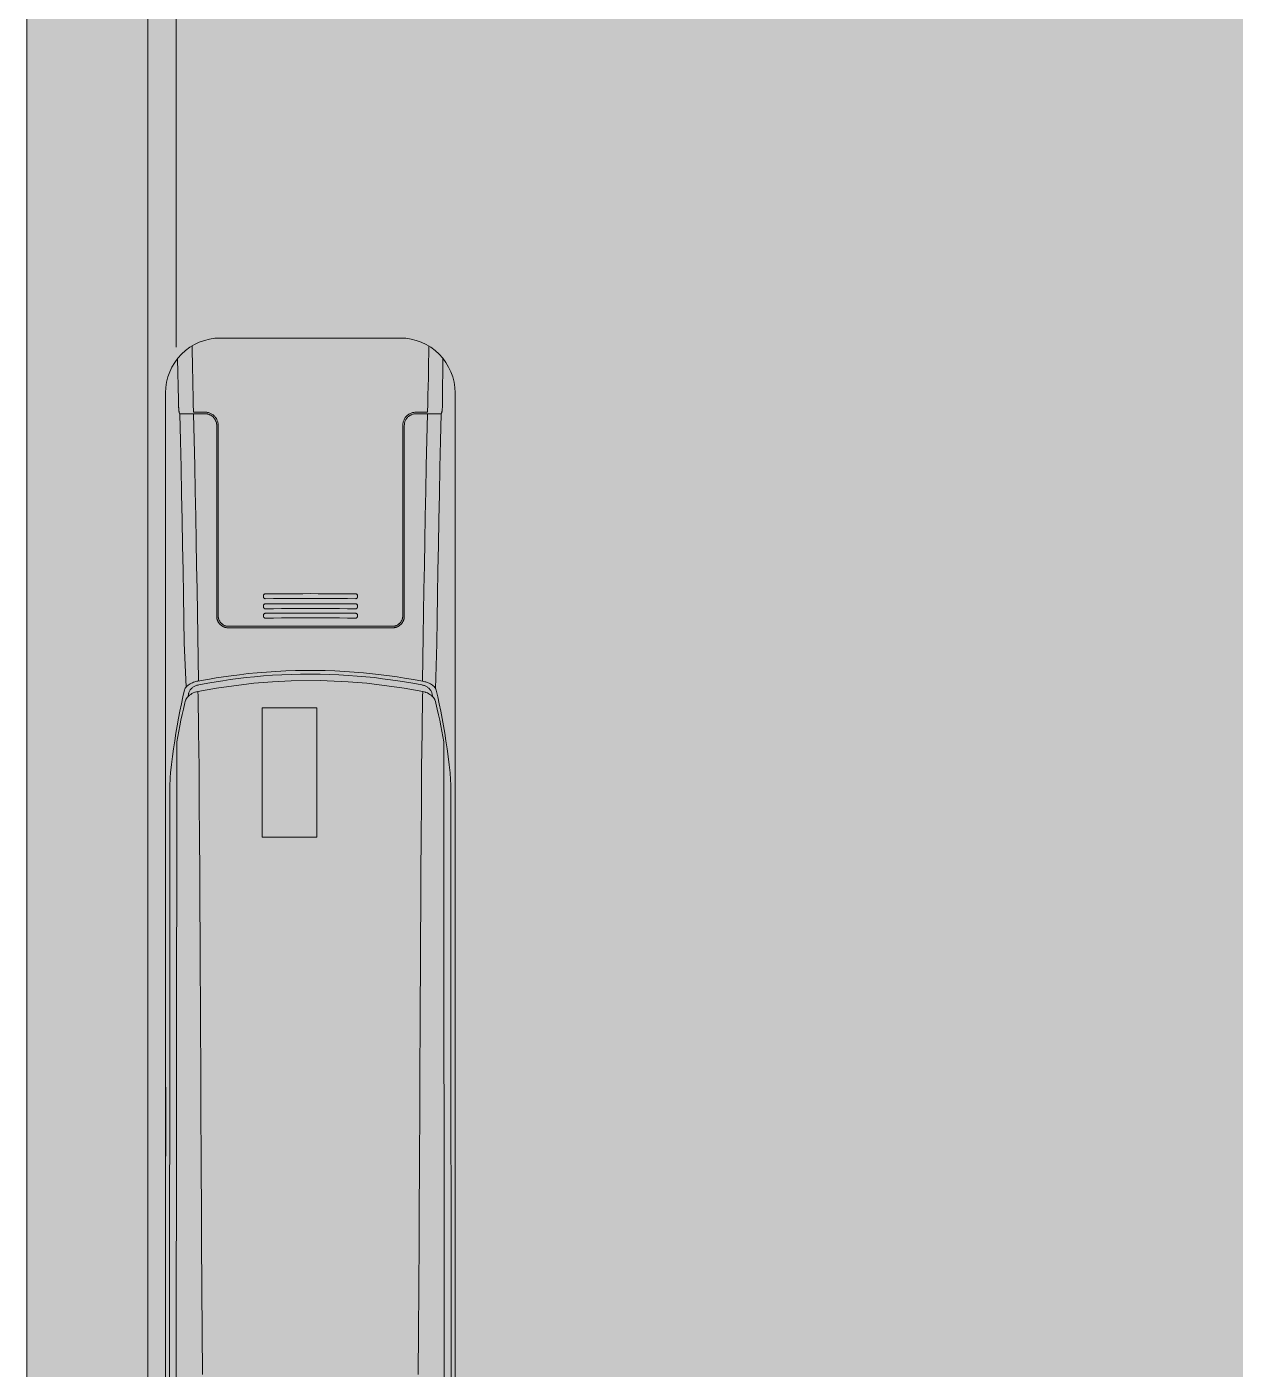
# Model space of a CAD drawing. Header units: millimetres. Extents: x 6914 to 9858, y -2771 to -210.
# Drawn here: x 8621.2 to 8775.8, y -1351.7 to -1180.1 of the extents above; entities that cross this region are included whole.
import ezdxf

# ---------------------------------------------------------------- set-up
doc = ezdxf.new("R2010")
doc.units = ezdxf.units.MM
doc.layers.get('0').update_dxf_attribs({"lineweight": 9})
doc.layers.add('THICK', color=7, linetype='Continuous', lineweight=13)
doc.layers.add('Штриховка шкафов', color=7, linetype='Continuous', lineweight=9)

# ---------------------------------------------------------------- blocks, each defined once
blk = doc.blocks.new('Из_буфера32398')
at = {"ltscale": 100}
h = blk.add_hatch(color=251, dxfattribs=at)
edge = h.paths.add_edge_path()
edge.add_arc((-11.52, -268.51), 7, 180, 270, ccw=False)
edge.add_line((-18.52, -268.51), (-18.52, -7))
edge.add_arc((-11.52, -7), 7, 90, 180, ccw=False)
edge.add_line((-11.52, 0), (11.52, 0))
edge.add_arc((11.52, -7), 7, 0, 90, ccw=False)
edge.add_line((18.52, -7), (18.52, -268.51))
edge.add_arc((11.52, -268.51), 7, 270, 360, ccw=False)
edge.add_line((11.52, -275.51), (-11.52, -275.51))
for p, q in [((-6.17, -47.28), (0.82, -47.28)), ((-6.17, -47.28), (-6.17, -63.83)), ((-17.07, -55.2), (-17.19, -186.87)), ((17.07, -55.21), (17.19, -186.88)), ((-6.17, -63.83), (0.82, -63.82))]:
    blk.add_line(p, q, dxfattribs=at)
blk.add_lwpolyline([(-11.52, -275.51, -0.414214), (-18.52, -268.51), (-18.52, -7, -0.414214), (-11.52, 0), (11.52, 0, -0.414214), (18.52, -7), (18.52, -268.51, -0.414214), (11.52, -275.51)], format="xyb", close=True, dxfattribs=at)
at = {"layer": 'THICK'}
for p, q in [((-15.11, -0.99), (-15.08, -4)), ((15.15, -1.02), (15.13, -4)), ((-16.88, -7.93), (-17.01, -2.66)), ((16.95, -2.58), (16.92, -7.93)), ((-15.08, -4), (-15.05, -5.11)), ((-15.05, -5.11), (-15.03, -6.2)), ((15.1, -5.1), (15.07, -6.2)), ((15.13, -4), (15.1, -5.1)), ((-15.03, -6.2), (-15, -7.3)), ((15.07, -6.2), (15.05, -7.3)), ((-16.85, -8.81), (-16.88, -7.93)), ((-15, -7.3), (-14.97, -8.39)), ((-14.97, -8.39), (-14.95, -9.48)), ((15.02, -8.39), (15, -9.48)), ((15.05, -7.3), (15.02, -8.39)), ((16.92, -7.93), (16.89, -8.81)), ((-16.85, -8.87), (-16.85, -8.81)), ((-16.84, -8.94), (-16.85, -8.87)), ((-16.84, -9.01), (-16.84, -8.94)), ((-16.83, -9.07), (-16.84, -9.01)), ((-16.83, -9.13), (-16.83, -9.07)), ((-16.82, -9.19), (-16.83, -9.13)), ((-16.82, -9.25), (-16.82, -9.19)), ((-16.81, -9.3), (-16.82, -9.25)), ((-16.8, -9.35), (-16.81, -9.3)), ((-16.79, -9.4), (-16.8, -9.35)), ((-16.79, -9.44), (-16.79, -9.4)), ((-16.78, -9.48), (-16.79, -9.44)), ((-16.77, -9.52), (-16.78, -9.48)), ((-16.76, -9.55), (-16.77, -9.52)), ((-16.75, -9.58), (-16.76, -9.55)), ((-16.74, -9.61), (-16.75, -9.58)), ((-16.73, -9.63), (-16.74, -9.61)), ((-16.71, -9.65), (-16.73, -9.63)), ((-16.7, -9.66), (-16.71, -9.65)), ((-16.69, -9.68), (-16.7, -9.68)), ((-16.7, -9.68), (-16.7, -9.68)), ((-16.7, -9.68), (-16.7, -9.68)), ((-16.7, -9.68), (-16.7, -9.68)), ((-16.69, -9.68), (-16.69, -9.68)), ((-16.69, -9.68), (-16.69, -9.68)), ((-14.94, -9.68), (-16.69, -9.68)), ((-16.69, -9.68), (-16.61, -13.15)), ((-14.94, -9.68), (-14.87, -13.03)), ((-13.48, -9.48), (-13.4, -9.48)), ((-13.4, -9.68), (-13.48, -9.68)), ((-13.4, -9.48), (-13.33, -9.48)), ((-13.32, -9.68), (-13.4, -9.68)), ((-13.33, -9.48), (-13.25, -9.49)), ((-13.25, -9.69), (-13.32, -9.68)), ((-13.25, -9.49), (-13.17, -9.5)), ((-13.17, -9.71), (-13.25, -9.69)), ((-13.17, -9.5), (-13.09, -9.52)), ((-13.1, -9.72), (-13.17, -9.71)), ((-13.02, -9.75), (-13.1, -9.72)), ((-13.09, -9.52), (-13.01, -9.54)), ((-12.95, -9.77), (-13.02, -9.75)), ((-13.01, -9.54), (-12.92, -9.57)), ((-12.88, -9.8), (-12.95, -9.77)), ((-12.92, -9.57), (-12.84, -9.6)), ((-12.81, -9.83), (-12.88, -9.8)), ((-12.84, -9.6), (-12.75, -9.64)), ((-12.74, -9.87), (-12.81, -9.83)), ((-12.75, -9.64), (-12.67, -9.68)), ((-12.68, -9.91), (-12.74, -9.87)), ((-12.61, -9.95), (-12.68, -9.91)), ((-12.67, -9.68), (-12.59, -9.72)), ((-12.55, -9.99), (-12.61, -9.95)), ((-12.59, -9.72), (-12.52, -9.77)), ((-12.49, -10.04), (-12.55, -9.99)), ((-12.52, -9.77), (-12.44, -9.82)), ((-12.44, -10.09), (-12.49, -10.04)), ((-12.44, -9.82), (-12.37, -9.88)), ((-12.39, -10.15), (-12.44, -10.09)), ((-12.33, -10.2), (-12.39, -10.15)), ((-12.37, -9.88), (-12.31, -9.94)), ((-12.29, -10.26), (-12.33, -10.2)), ((-12.31, -9.94), (-12.24, -10.01)), ((-12.24, -10.32), (-12.29, -10.26)), ((-12.24, -10.01), (-12.18, -10.07)), ((-12.18, -10.07), (-12.13, -10.14)), ((-12.13, -10.14), (-12.07, -10.22)), ((-12.07, -10.22), (-12.02, -10.29)), ((-12.02, -10.29), (-11.98, -10.37)), ((12.04, -10.34), (12.09, -10.26)), ((12.09, -10.26), (12.15, -10.17)), ((12.15, -10.17), (12.22, -10.09)), ((12.22, -10.09), (12.28, -10.01)), ((12.32, -10.28), (12.27, -10.35)), ((12.28, -10.01), (12.36, -9.94)), ((12.37, -10.22), (12.32, -10.28)), ((12.36, -9.94), (12.44, -9.87)), ((12.43, -10.15), (12.37, -10.22)), ((12.49, -10.09), (12.43, -10.15)), ((12.44, -9.87), (12.52, -9.8)), ((12.55, -10.03), (12.49, -10.09)), ((12.52, -9.8), (12.6, -9.75)), ((12.62, -9.98), (12.55, -10.03)), ((12.6, -9.75), (12.69, -9.69)), ((12.69, -9.93), (12.62, -9.98)), ((12.69, -9.69), (12.78, -9.64)), ((12.77, -9.88), (12.69, -9.93)), ((12.84, -9.84), (12.77, -9.88)), ((12.78, -9.64), (12.88, -9.6)), ((12.92, -9.8), (12.84, -9.84)), ((12.88, -9.6), (12.98, -9.57)), ((13, -9.77), (12.92, -9.8)), ((12.98, -9.57), (13.07, -9.54)), ((13.09, -9.74), (13, -9.77)), ((13.07, -9.54), (13.17, -9.51)), ((13.17, -9.72), (13.09, -9.74)), ((13.17, -9.51), (13.26, -9.5)), ((13.26, -9.7), (13.17, -9.72)), ((13.26, -9.5), (13.35, -9.48)), ((13.35, -9.69), (13.26, -9.7)), ((13.35, -9.48), (13.44, -9.48)), ((13.43, -9.68), (13.35, -9.69)), ((16.74, -9.68), (13.43, -9.68)), ((13.44, -9.48), (15, -9.48)), ((14.99, -9.68), (14.91, -13.03)), ((16.74, -9.68), (16.66, -13.15)), ((16.74, -9.68), (16.73, -9.68)), ((16.75, -9.68), (16.74, -9.68)), ((16.74, -9.68), (16.74, -9.68)), ((16.74, -9.68), (16.74, -9.68)), ((16.74, -9.68), (16.74, -9.68)), ((16.74, -9.68), (16.74, -9.68)), ((16.74, -9.68), (16.74, -9.68)), ((16.74, -9.68), (16.74, -9.68)), ((16.74, -9.68), (16.74, -9.68)), ((16.74, -9.68), (16.74, -9.68)), ((16.74, -9.68), (16.74, -9.68)), ((16.74, -9.68), (16.74, -9.68)), ((16.74, -9.68), (16.74, -9.68)), ((16.74, -9.68), (16.74, -9.68)), ((16.74, -9.68), (16.74, -9.68)), ((16.74, -9.68), (16.74, -9.68)), ((16.74, -9.68), (16.74, -9.68)), ((16.76, -9.65), (16.75, -9.66)), ((16.75, -9.68), (16.75, -9.68)), ((16.75, -9.68), (16.75, -9.68)), ((16.75, -9.68), (16.75, -9.68)), ((16.75, -9.68), (16.75, -9.68)), ((16.75, -9.68), (16.75, -9.68)), ((16.75, -9.68), (16.75, -9.68)), ((16.77, -9.63), (16.76, -9.65)), ((16.78, -9.61), (16.77, -9.63)), ((16.79, -9.58), (16.78, -9.61)), ((16.8, -9.55), (16.79, -9.58)), ((16.81, -9.52), (16.8, -9.55)), ((16.82, -9.48), (16.81, -9.52)), ((16.83, -9.44), (16.82, -9.48)), ((16.84, -9.4), (16.83, -9.44)), ((16.85, -9.35), (16.84, -9.4)), ((16.86, -9.3), (16.85, -9.35)), ((16.87, -9.19), (16.86, -9.25)), ((16.86, -9.25), (16.86, -9.3)), ((16.88, -9.13), (16.87, -9.19)), ((16.89, -8.94), (16.88, -9.01)), ((16.88, -9.01), (16.88, -9.07)), ((16.88, -9.07), (16.88, -9.13)), ((16.89, -8.81), (16.89, -8.87)), ((16.89, -8.87), (16.89, -8.94)), ((-12.2, -10.39), (-12.24, -10.32)), ((-12.16, -10.45), (-12.2, -10.39)), ((-12.13, -10.52), (-12.16, -10.45)), ((-12.1, -10.59), (-12.13, -10.52)), ((-12.07, -10.66), (-12.1, -10.59)), ((-12.05, -10.73), (-12.07, -10.66)), ((-12.02, -10.8), (-12.05, -10.73)), ((-12.01, -10.87), (-12.02, -10.8)), ((-11.99, -10.95), (-12.01, -10.87)), ((-11.98, -11.02), (-11.99, -10.95)), ((-11.98, -10.37), (-11.94, -10.45)), ((-11.98, -11.1), (-11.98, -11.02)), ((-11.98, -11.18), (-11.98, -11.1)), ((-11.98, -35.55), (-11.98, -11.18)), ((-11.94, -10.45), (-11.9, -10.53)), ((-11.9, -10.53), (-11.87, -10.62)), ((-11.87, -10.62), (-11.84, -10.7)), ((-11.84, -10.7), (-11.82, -10.78)), ((-11.82, -10.78), (-11.81, -10.86)), ((-11.81, -10.86), (-11.79, -10.94)), ((-11.79, -10.94), (-11.78, -11.02)), ((-11.78, -11.02), (-11.78, -11.1)), ((-11.78, -11.1), (-11.78, -11.18)), ((-11.78, -11.18), (-11.78, -35.55)), ((11.82, -11.18), (11.83, -11.09)), ((11.83, -11.43), (11.82, -11.54)), ((11.83, -11), (11.84, -10.91)), ((11.83, -11.09), (11.83, -11)), ((11.84, -10.91), (11.86, -10.82)), ((11.86, -10.82), (11.88, -10.72)), ((11.88, -10.72), (11.91, -10.63)), ((11.91, -10.63), (11.95, -10.53)), ((11.95, -10.53), (11.99, -10.44)), ((11.99, -10.44), (12.04, -10.34)), ((12.03, -11.09), (12.02, -11.18)), ((12.02, -11.18), (12.02, -35.55)), ((12.05, -10.92), (12.03, -11)), ((12.03, -11), (12.03, -11.09)), ((12.06, -10.83), (12.05, -10.92)), ((12.09, -10.75), (12.06, -10.83)), ((12.11, -10.66), (12.09, -10.75)), ((12.14, -10.58), (12.11, -10.66)), ((12.18, -10.51), (12.14, -10.58)), ((12.22, -10.43), (12.18, -10.51)), ((12.27, -10.35), (12.22, -10.43)), ((-16.61, -13.15), (-16.53, -16.57)), ((-14.87, -13.03), (-14.79, -16.33)), ((14.91, -13.03), (14.84, -16.33)), ((16.66, -13.15), (16.58, -16.57)), ((-16.53, -16.57), (-16.46, -19.94)), ((-14.79, -16.33), (-14.73, -19.59)), ((14.84, -16.33), (14.77, -19.59)), ((16.58, -16.57), (16.51, -19.94)), ((-16.46, -19.94), (-16.4, -23.25)), ((-14.73, -19.59), (-14.66, -22.8)), ((14.77, -19.59), (14.71, -22.8)), ((16.51, -19.94), (16.44, -23.25)), ((-16.4, -23.25), (-16.33, -26.51)), ((-14.66, -22.8), (-14.6, -25.95)), ((14.71, -22.8), (14.65, -25.96)), ((16.44, -23.25), (16.38, -26.52)), ((-16.33, -26.51), (-16.27, -29.71)), ((-14.6, -25.95), (-14.54, -29.06)), ((14.65, -25.96), (14.59, -29.07)), ((16.38, -26.52), (16.32, -29.73)), ((-14.54, -29.06), (-14.49, -32.11)), ((14.59, -29.07), (14.54, -32.13)), ((-16.27, -29.71), (-16.22, -32.87)), ((16.32, -29.73), (16.27, -32.89)), ((-14.49, -32.11), (-14.44, -35.13)), ((14.54, -32.13), (14.49, -35.14)), ((-16.22, -32.87), (-16.17, -35.98)), ((-5.97, -32.88), (-5.98, -32.91)), ((-5.98, -32.91), (-5.98, -33.11)), ((-5.98, -33.11), (-5.98, -33.12)), ((-5.98, -33.13), (-5.98, -33.11)), ((-5.98, -33.13), (-5.98, -33.14)), ((-5.98, -33.14), (-5.98, -33.15)), ((-5.98, -33.15), (-5.98, -33.16)), ((-5.98, -33.16), (-5.97, -33.17)), ((-5.97, -34.16), (-5.98, -34.19)), ((-5.98, -34.19), (-5.98, -34.39)), ((-5.96, -32.84), (-5.97, -32.85)), ((-5.97, -32.85), (-5.97, -32.88)), ((-5.97, -33.17), (-5.97, -33.18)), ((-5.97, -33.18), (-5.97, -33.18)), ((-5.97, -33.18), (-5.97, -33.19)), ((-5.97, -33.19), (-5.96, -33.2)), ((-5.96, -34.13), (-5.97, -34.13)), ((-5.97, -34.13), (-5.97, -34.16)), ((-5.95, -32.81), (-5.96, -32.84)), ((-5.96, -33.2), (-5.96, -33.21)), ((-5.96, -33.21), (-5.96, -33.22)), ((-5.96, -33.22), (-5.95, -33.22)), ((-5.95, -34.09), (-5.96, -34.13)), ((-5.93, -32.78), (-5.95, -32.81)), ((-5.95, -33.22), (-5.95, -33.23)), ((-5.95, -33.23), (-5.94, -33.25)), ((-5.93, -34.07), (-5.95, -34.09)), ((-5.94, -33.25), (-5.93, -33.25)), ((-5.91, -32.76), (-5.93, -32.78)), ((-5.93, -33.25), (-5.93, -33.26)), ((-5.93, -33.26), (-5.92, -33.27)), ((-5.91, -34.04), (-5.93, -34.07)), ((-5.92, -33.27), (-5.92, -33.27)), ((-5.92, -33.27), (-5.91, -33.28)), ((-5.88, -32.74), (-5.91, -32.76)), ((-5.91, -33.28), (-5.9, -33.28)), ((-5.88, -34.02), (-5.91, -34.04)), ((-5.9, -33.28), (-5.89, -33.29)), ((-5.89, -33.29), (-5.89, -33.29)), ((-5.89, -33.29), (-5.88, -33.3)), ((-5.85, -32.73), (-5.88, -32.74)), ((-5.88, -33.3), (-5.87, -33.3)), ((-5.85, -34.01), (-5.88, -34.02)), ((-5.87, -33.3), (-5.86, -33.31)), ((-5.86, -33.31), (-5.86, -33.31)), ((-5.86, -33.31), (-5.85, -33.31)), ((-5.81, -32.72), (-5.85, -32.73)), ((-5.85, -33.31), (-5.84, -33.32)), ((-5.81, -34), (-5.85, -34.01)), ((-5.84, -33.32), (-5.83, -33.32)), ((-5.83, -33.32), (-5.82, -33.32)), ((-5.82, -33.32), (-5.81, -33.32)), ((-5.78, -32.71), (-5.81, -32.72)), ((-5.81, -33.32), (-5.8, -33.32)), ((-5.78, -34), (-5.81, -34)), ((-5.8, -33.32), (-5.79, -33.33)), ((-5.79, -33.33), (-5.79, -33.33)), ((-5.79, -33.33), (-5.78, -33.33)), ((-4.81, -32.7), (-5.78, -32.71)), ((-5.78, -33.33), (-4.72, -33.32)), ((-4.81, -33.99), (-5.78, -34)), ((-3.85, -32.7), (-4.81, -32.7)), ((-3.85, -33.98), (-4.81, -33.99)), ((-4.72, -33.32), (-3.67, -33.31)), ((-2.88, -32.69), (-3.85, -32.7)), ((-2.88, -33.97), (-3.85, -33.98)), ((-3.67, -33.31), (-2.61, -33.3)), ((-1.91, -32.69), (-2.88, -32.69)), ((-1.91, -33.97), (-2.88, -33.97)), ((-2.61, -33.3), (-1.56, -33.3)), ((-0.94, -32.69), (-1.91, -32.69)), ((-0.94, -33.97), (-1.91, -33.97)), ((-1.56, -33.3), (-0.5, -33.3)), ((0.02, -32.68), (-0.94, -32.69)), ((0.02, -33.97), (-0.94, -33.97)), ((-0.5, -33.3), (0.55, -33.3)), ((0.99, -32.69), (0.02, -32.68)), ((0.99, -33.97), (0.02, -33.97)), ((0.55, -33.3), (1.6, -33.3)), ((1.96, -32.69), (0.99, -32.69)), ((1.96, -33.97), (0.99, -33.97)), ((1.6, -33.3), (2.66, -33.3)), ((2.92, -32.69), (1.96, -32.69)), ((2.92, -33.97), (1.96, -33.97)), ((2.66, -33.3), (3.72, -33.31)), ((3.89, -32.7), (2.92, -32.69)), ((3.89, -33.98), (2.92, -33.97)), ((3.72, -33.31), (4.77, -33.32)), ((4.86, -32.7), (3.89, -32.7)), ((4.86, -33.99), (3.89, -33.98)), ((4.77, -33.32), (5.82, -33.33)), ((5.82, -32.71), (4.86, -32.7)), ((5.82, -34), (4.86, -33.99)), ((5.86, -32.72), (5.82, -32.71)), ((5.82, -33.33), (5.83, -33.33)), ((5.86, -34), (5.82, -34)), ((5.83, -33.33), (5.84, -33.33)), ((5.84, -33.33), (5.85, -33.32)), ((5.85, -33.32), (5.86, -33.32)), ((5.89, -32.73), (5.86, -32.72)), ((5.86, -33.32), (5.87, -33.32)), ((5.89, -34.01), (5.86, -34)), ((5.87, -33.32), (5.88, -33.32)), ((5.88, -33.32), (5.89, -33.31)), ((5.88, -33.32), (5.88, -33.32)), ((5.92, -32.74), (5.89, -32.73)), ((5.89, -33.31), (5.9, -33.31)), ((5.92, -34.02), (5.89, -34.01)), ((5.9, -33.31), (5.91, -33.31)), ((5.91, -33.31), (5.92, -33.3)), ((5.95, -32.76), (5.92, -32.74)), ((5.92, -33.3), (5.93, -33.3)), ((5.95, -34.04), (5.92, -34.02)), ((5.93, -33.3), (5.93, -33.29)), ((5.93, -33.29), (5.94, -33.29)), ((5.94, -33.29), (5.95, -33.28)), ((5.98, -32.78), (5.95, -32.76)), ((5.95, -33.28), (5.96, -33.27)), ((5.95, -33.28), (5.95, -33.28)), ((5.98, -34.07), (5.95, -34.04)), ((5.96, -33.27), (5.97, -33.27)), ((5.97, -33.26), (5.98, -33.25)), ((5.97, -33.27), (5.97, -33.26)), ((6, -32.81), (5.98, -32.78)), ((5.98, -33.25), (5.99, -33.24)), ((5.98, -33.25), (5.98, -33.25)), ((6, -34.09), (5.98, -34.07)), ((5.99, -33.23), (6, -33.22)), ((5.99, -33.24), (5.99, -33.23)), ((6.01, -32.84), (6, -32.81)), ((6, -33.22), (6.01, -33.21)), ((6, -33.22), (6, -33.22)), ((6.01, -34.13), (6, -34.09)), ((6.02, -32.88), (6.01, -32.84)), ((6.01, -33.19), (6.02, -33.18)), ((6.01, -33.2), (6.01, -33.19)), ((6.01, -33.21), (6.01, -33.2)), ((6.02, -34.16), (6.01, -34.13)), ((6.02, -32.91), (6.02, -32.88)), ((6.02, -33.11), (6.02, -32.91)), ((6.02, -33.12), (6.02, -33.11)), ((6.02, -33.13), (6.02, -33.11)), ((6.02, -33.13), (6.02, -33.12)), ((6.02, -33.14), (6.02, -33.13)), ((6.02, -33.15), (6.02, -33.14)), ((6.02, -33.16), (6.02, -33.15)), ((6.02, -33.17), (6.02, -33.16)), ((6.02, -33.18), (6.02, -33.17)), ((6.02, -33.18), (6.02, -33.18)), ((6.02, -34.19), (6.02, -34.16)), ((6.02, -34.39), (6.02, -34.19)), ((16.27, -32.89), (16.22, -36)), ((-16.17, -35.98), (-16.13, -39.03)), ((-14.44, -35.13), (-14.4, -38.09)), ((-11.98, -35.62), (-11.98, -35.55)), ((-11.97, -35.68), (-11.98, -35.62)), ((-11.96, -35.75), (-11.97, -35.68)), ((-11.95, -35.82), (-11.96, -35.75)), ((-11.94, -35.88), (-11.95, -35.82)), ((-11.92, -35.95), (-11.94, -35.88)), ((-11.9, -36.01), (-11.92, -35.95)), ((-11.88, -36.07), (-11.9, -36.01)), ((-11.78, -35.55), (-11.78, -35.61)), ((-11.78, -35.61), (-11.77, -35.67)), ((-11.77, -35.67), (-11.77, -35.72)), ((-11.77, -35.72), (-11.76, -35.78)), ((-11.76, -35.78), (-11.74, -35.84)), ((-11.74, -35.84), (-11.73, -35.89)), ((-11.73, -35.89), (-11.71, -35.95)), ((-11.71, -35.95), (-11.69, -36)), ((-11.69, -36), (-11.67, -36.06)), ((-5.98, -34.39), (-5.98, -34.4)), ((-5.98, -34.41), (-5.98, -34.39)), ((-5.98, -34.41), (-5.98, -34.42)), ((-5.98, -34.42), (-5.98, -34.43)), ((-5.98, -34.43), (-5.98, -34.44)), ((-5.98, -34.44), (-5.97, -34.45)), ((-5.97, -35.36), (-5.98, -35.39)), ((-5.98, -35.39), (-5.98, -35.59)), ((-5.98, -35.59), (-5.98, -35.6)), ((-5.98, -35.61), (-5.98, -35.59)), ((-5.98, -35.61), (-5.98, -35.62)), ((-5.98, -35.62), (-5.98, -35.63)), ((-5.98, -35.63), (-5.98, -35.64)), ((-5.98, -35.64), (-5.97, -35.65)), ((-5.97, -34.45), (-5.97, -34.46)), ((-5.97, -34.46), (-5.97, -34.47)), ((-5.97, -34.47), (-5.97, -34.47)), ((-5.97, -34.47), (-5.96, -34.48)), ((-5.96, -35.32), (-5.97, -35.33)), ((-5.97, -35.33), (-5.97, -35.36)), ((-5.97, -35.65), (-5.97, -35.66)), ((-5.97, -35.66), (-5.97, -35.66)), ((-5.97, -35.66), (-5.97, -35.67)), ((-5.97, -35.67), (-5.96, -35.68)), ((-5.96, -34.48), (-5.96, -34.49)), ((-5.96, -34.49), (-5.96, -34.5)), ((-5.96, -34.5), (-5.95, -34.51)), ((-5.95, -35.29), (-5.96, -35.32)), ((-5.96, -35.68), (-5.96, -35.69)), ((-5.96, -35.69), (-5.96, -35.7)), ((-5.96, -35.7), (-5.95, -35.71)), ((-5.95, -34.51), (-5.95, -34.51)), ((-5.95, -34.51), (-5.94, -34.53)), ((-5.93, -35.27), (-5.95, -35.29)), ((-5.95, -35.71), (-5.95, -35.71)), ((-5.95, -35.71), (-5.94, -35.73)), ((-5.94, -34.53), (-5.93, -34.54)), ((-5.94, -35.73), (-5.93, -35.73)), ((-5.93, -34.54), (-5.93, -34.54)), ((-5.93, -34.54), (-5.92, -34.55)), ((-5.91, -35.24), (-5.93, -35.27)), ((-5.93, -35.73), (-5.93, -35.74)), ((-5.93, -35.74), (-5.92, -35.75)), ((-5.92, -34.55), (-5.92, -34.55)), ((-5.92, -34.55), (-5.91, -34.56)), ((-5.92, -35.75), (-5.92, -35.75)), ((-5.92, -35.75), (-5.91, -35.76)), ((-5.91, -34.56), (-5.9, -34.57)), ((-5.88, -35.22), (-5.91, -35.24)), ((-5.91, -35.76), (-5.9, -35.76)), ((-5.9, -34.57), (-5.89, -34.57)), ((-5.9, -35.76), (-5.89, -35.77)), ((-5.89, -34.57), (-5.89, -34.58)), ((-5.89, -34.58), (-5.88, -34.58)), ((-5.89, -35.77), (-5.89, -35.78)), ((-5.89, -35.78), (-5.88, -35.78)), ((-5.88, -34.58), (-5.87, -34.59)), ((-5.85, -35.21), (-5.88, -35.22)), ((-5.88, -35.78), (-5.87, -35.78)), ((-5.87, -34.59), (-5.86, -34.59)), ((-5.87, -35.78), (-5.86, -35.79)), ((-5.86, -34.59), (-5.86, -34.59)), ((-5.86, -34.59), (-5.85, -34.6)), ((-5.86, -35.79), (-5.86, -35.79)), ((-5.86, -35.79), (-5.85, -35.79)), ((-5.85, -34.6), (-5.84, -34.6)), ((-5.81, -35.2), (-5.85, -35.21)), ((-5.85, -35.79), (-5.84, -35.8)), ((-5.84, -34.6), (-5.83, -34.6)), ((-5.84, -35.8), (-5.83, -35.8)), ((-5.83, -34.6), (-5.82, -34.6)), ((-5.83, -35.8), (-5.82, -35.8)), ((-5.82, -34.6), (-5.81, -34.61)), ((-5.82, -35.8), (-5.81, -35.8)), ((-5.81, -34.61), (-5.8, -34.61)), ((-5.78, -35.19), (-5.81, -35.2)), ((-5.81, -35.8), (-5.8, -35.81)), ((-5.8, -34.61), (-5.79, -34.61)), ((-5.8, -35.81), (-5.79, -35.81)), ((-5.79, -34.61), (-5.79, -34.61)), ((-5.79, -34.61), (-5.78, -34.61)), ((-5.79, -35.81), (-5.79, -35.81)), ((-5.79, -35.81), (-5.78, -35.81)), ((-5.78, -34.61), (-4.72, -34.6)), ((-4.81, -35.18), (-5.78, -35.19)), ((-5.78, -35.81), (-4.72, -35.8)), ((-3.85, -35.18), (-4.81, -35.18)), ((-4.72, -34.6), (-3.67, -34.59)), ((-4.72, -35.8), (-3.67, -35.79)), ((-2.88, -35.17), (-3.85, -35.18)), ((-3.67, -34.59), (-2.61, -34.58)), ((-3.67, -35.79), (-2.61, -35.78)), ((-1.91, -35.17), (-2.88, -35.17)), ((-2.61, -34.58), (-1.56, -34.58)), ((-2.61, -35.78), (-1.56, -35.78)), ((-0.94, -35.17), (-1.91, -35.17)), ((-1.56, -34.58), (-0.5, -34.58)), ((-1.56, -35.78), (-0.5, -35.78)), ((0.02, -35.16), (-0.94, -35.17)), ((-0.5, -34.58), (0.55, -34.58)), ((-0.5, -35.78), (0.55, -35.78)), ((0.99, -35.17), (0.02, -35.16)), ((0.55, -34.58), (1.6, -34.58)), ((0.55, -35.78), (1.6, -35.78)), ((1.96, -35.17), (0.99, -35.17)), ((1.6, -34.58), (2.66, -34.58)), ((1.6, -35.78), (2.66, -35.78)), ((2.92, -35.17), (1.96, -35.17)), ((2.66, -34.58), (3.72, -34.59)), ((2.66, -35.78), (3.72, -35.79)), ((3.89, -35.18), (2.92, -35.17)), ((3.72, -34.59), (4.77, -34.6)), ((3.72, -35.79), (4.77, -35.8)), ((4.86, -35.18), (3.89, -35.18)), ((4.77, -34.6), (5.82, -34.61)), ((4.77, -35.8), (5.82, -35.81)), ((5.82, -35.19), (4.86, -35.18)), ((5.82, -34.61), (5.83, -34.61)), ((5.86, -35.2), (5.82, -35.19)), ((5.82, -35.81), (5.83, -35.81)), ((5.83, -34.61), (5.84, -34.61)), ((5.83, -35.81), (5.84, -35.81)), ((5.84, -34.61), (5.85, -34.61)), ((5.84, -35.81), (5.85, -35.81)), ((5.85, -34.61), (5.86, -34.61)), ((5.85, -35.81), (5.86, -35.8)), ((5.86, -34.61), (5.87, -34.6)), ((5.89, -35.21), (5.86, -35.2)), ((5.86, -35.8), (5.87, -35.8)), ((5.87, -34.6), (5.88, -34.6)), ((5.87, -35.8), (5.88, -35.8)), ((5.88, -34.6), (5.88, -34.6)), ((5.88, -34.6), (5.89, -34.6)), ((5.88, -35.8), (5.89, -35.79)), ((5.88, -35.8), (5.88, -35.8)), ((5.89, -34.6), (5.9, -34.59)), ((5.92, -35.22), (5.89, -35.21)), ((5.89, -35.79), (5.9, -35.79)), ((5.9, -34.59), (5.91, -34.59)), ((5.9, -35.79), (5.91, -35.79)), ((5.91, -34.59), (5.92, -34.59)), ((5.91, -35.79), (5.92, -35.78)), ((5.92, -34.59), (5.93, -34.58)), ((5.95, -35.24), (5.92, -35.22)), ((5.92, -35.78), (5.93, -35.78)), ((5.93, -34.58), (5.94, -34.57)), ((5.93, -34.58), (5.93, -34.58)), ((5.93, -35.78), (5.94, -35.77)), ((5.93, -35.78), (5.93, -35.78)), ((5.94, -34.57), (5.95, -34.57)), ((5.94, -35.77), (5.95, -35.76)), ((5.95, -34.56), (5.96, -34.55)), ((5.95, -34.57), (5.95, -34.56)), ((5.98, -35.27), (5.95, -35.24)), ((5.95, -35.76), (5.96, -35.75)), ((5.95, -35.76), (5.95, -35.76)), ((5.96, -34.55), (5.97, -34.55)), ((5.96, -35.75), (5.97, -35.75)), ((5.97, -34.55), (5.97, -34.54)), ((5.97, -34.54), (5.98, -34.54)), ((5.97, -35.74), (5.98, -35.73)), ((5.97, -35.75), (5.97, -35.74)), ((5.98, -34.53), (5.99, -34.52)), ((5.98, -34.54), (5.98, -34.53)), ((6, -35.29), (5.98, -35.27)), ((5.98, -35.73), (5.99, -35.72)), ((5.98, -35.73), (5.98, -35.73)), ((5.99, -34.52), (5.99, -34.51)), ((5.99, -34.51), (6, -34.51)), ((5.99, -35.71), (6, -35.71)), ((5.99, -35.72), (5.99, -35.71)), ((6, -34.5), (6.01, -34.49)), ((6, -34.51), (6, -34.5)), ((6.01, -35.32), (6, -35.29)), ((6, -35.7), (6.01, -35.69)), ((6, -35.71), (6, -35.7)), ((6.01, -34.48), (6.01, -34.47)), ((6.01, -34.47), (6.02, -34.47)), ((6.01, -34.49), (6.01, -34.48)), ((6.02, -35.36), (6.01, -35.32)), ((6.01, -35.67), (6.02, -35.66)), ((6.01, -35.68), (6.01, -35.67)), ((6.01, -35.69), (6.01, -35.68)), ((6.02, -34.4), (6.02, -34.39)), ((6.02, -34.41), (6.02, -34.39)), ((6.02, -34.41), (6.02, -34.4)), ((6.02, -34.42), (6.02, -34.41)), ((6.02, -34.43), (6.02, -34.42)), ((6.02, -34.44), (6.02, -34.43)), ((6.02, -34.45), (6.02, -34.44)), ((6.02, -34.46), (6.02, -34.45)), ((6.02, -34.47), (6.02, -34.46)), ((6.02, -35.39), (6.02, -35.36)), ((6.02, -35.59), (6.02, -35.39)), ((6.02, -35.6), (6.02, -35.59)), ((6.02, -35.61), (6.02, -35.59)), ((6.02, -35.61), (6.02, -35.6)), ((6.02, -35.62), (6.02, -35.61)), ((6.02, -35.63), (6.02, -35.62)), ((6.02, -35.64), (6.02, -35.63)), ((6.02, -35.65), (6.02, -35.64)), ((6.02, -35.66), (6.02, -35.65)), ((6.02, -35.66), (6.02, -35.66)), ((11.72, -36.06), (11.74, -36)), ((11.74, -36), (11.76, -35.95)), ((11.76, -35.95), (11.78, -35.89)), ((11.78, -35.89), (11.79, -35.84)), ((11.79, -35.84), (11.8, -35.78)), ((11.8, -35.78), (11.81, -35.72)), ((11.81, -35.72), (11.82, -35.67)), ((11.82, -35.61), (11.82, -35.55)), ((11.82, -35.67), (11.82, -35.61)), ((11.95, -36.01), (11.93, -36.07)), ((11.97, -35.95), (11.95, -36.01)), ((11.99, -35.88), (11.97, -35.95)), ((12, -35.82), (11.99, -35.88)), ((12.01, -35.75), (12, -35.82)), ((12.02, -35.68), (12.01, -35.75)), ((12.02, -35.55), (12.02, -35.62)), ((12.02, -35.62), (12.02, -35.68)), ((12.02, -35.7), (12.02, -35.7)), ((14.49, -35.14), (14.44, -38.11)), ((16.22, -36), (16.17, -39.05)), ((-11.86, -36.14), (-11.88, -36.07)), ((-11.83, -36.2), (-11.86, -36.14)), ((-11.8, -36.26), (-11.83, -36.2)), ((-11.77, -36.32), (-11.8, -36.26)), ((-11.73, -36.37), (-11.77, -36.32)), ((-11.69, -36.43), (-11.73, -36.37)), ((-11.65, -36.48), (-11.69, -36.43)), ((-11.67, -36.06), (-11.65, -36.11)), ((-11.65, -36.11), (-11.62, -36.16)), ((-11.61, -36.53), (-11.65, -36.48)), ((-11.62, -36.16), (-11.59, -36.21)), ((-11.56, -36.58), (-11.61, -36.53)), ((-11.59, -36.21), (-11.56, -36.26)), ((-11.56, -36.26), (-11.53, -36.31)), ((-11.52, -36.63), (-11.56, -36.58)), ((-11.53, -36.31), (-11.5, -36.36)), ((-11.47, -36.68), (-11.52, -36.63)), ((-11.5, -36.36), (-11.46, -36.4)), ((-11.42, -36.72), (-11.47, -36.68)), ((-11.46, -36.4), (-11.42, -36.44)), ((-11.42, -36.44), (-11.38, -36.49)), ((-11.36, -36.76), (-11.42, -36.72)), ((-11.38, -36.49), (-11.34, -36.53)), ((-11.31, -36.8), (-11.36, -36.76)), ((-11.34, -36.53), (-11.29, -36.56)), ((-11.25, -36.83), (-11.31, -36.8)), ((-11.29, -36.56), (-11.25, -36.6)), ((-11.25, -36.6), (-11.2, -36.63)), ((-11.19, -36.87), (-11.25, -36.83)), ((-11.2, -36.63), (-11.15, -36.66)), ((-11.13, -36.9), (-11.19, -36.87)), ((-11.15, -36.66), (-11.1, -36.69)), ((-11.07, -36.93), (-11.13, -36.9)), ((-11.1, -36.69), (-11.05, -36.72)), ((-11.01, -36.95), (-11.07, -36.93)), ((-11.05, -36.72), (-10.99, -36.74)), ((-10.94, -36.97), (-11.01, -36.95)), ((-10.99, -36.74), (-10.94, -36.76)), ((-10.94, -36.76), (-10.88, -36.78)), ((-10.88, -36.99), (-10.94, -36.97)), ((-10.88, -36.78), (-10.83, -36.8)), ((-10.81, -37.01), (-10.88, -36.99)), ((-10.83, -36.8), (-10.77, -36.82)), ((-10.75, -37.02), (-10.81, -37.01)), ((-10.77, -36.82), (-10.71, -36.83)), ((-10.68, -37.04), (-10.75, -37.02)), ((-10.71, -36.83), (-10.65, -36.84)), ((-10.61, -37.04), (-10.68, -37.04)), ((-10.65, -36.84), (-10.59, -36.84)), ((-10.55, -37.05), (-10.61, -37.04)), ((-10.59, -36.84), (-10.54, -36.85)), ((-10.48, -37.05), (-10.55, -37.05)), ((-10.54, -36.85), (-10.48, -36.85)), ((-10.48, -36.85), (-9.58, -36.85)), ((-9.37, -37.05), (-10.48, -37.05)), ((-9.58, -36.85), (-8.68, -36.85)), ((-8.27, -37.05), (-9.37, -37.05)), ((-8.68, -36.85), (-7.77, -36.85)), ((-7.17, -37.05), (-8.27, -37.05)), ((-7.77, -36.85), (-6.85, -36.85)), ((-6.06, -37.05), (-7.17, -37.05)), ((-6.85, -36.85), (-5.92, -36.85)), ((-4.96, -37.05), (-6.06, -37.05)), ((-5.92, -36.85), (-4.99, -36.85)), ((-4.99, -36.85), (-4.05, -36.85)), ((-3.85, -37.05), (-4.96, -37.05)), ((-4.05, -36.85), (-2.88, -36.85)), ((-2.74, -37.05), (-3.85, -37.05)), ((-2.88, -36.85), (-1.72, -36.85)), ((-1.64, -37.05), (-2.74, -37.05)), ((-1.72, -36.85), (-0.56, -36.85)), ((-0.53, -37.05), (-1.64, -37.05)), ((-0.56, -36.85), (0.6, -36.85)), ((0.58, -37.05), (-0.53, -37.05)), ((1.68, -37.05), (0.58, -37.05)), ((0.6, -36.85), (1.77, -36.85)), ((2.79, -37.05), (1.68, -37.05)), ((1.77, -36.85), (2.93, -36.85)), ((3.9, -37.05), (2.79, -37.05)), ((2.93, -36.85), (4.09, -36.85)), ((5, -37.05), (3.9, -37.05)), ((4.09, -36.85), (5.03, -36.85)), ((6.11, -37.05), (5, -37.05)), ((5.03, -36.85), (5.97, -36.85)), ((5.97, -36.85), (6.9, -36.85)), ((7.21, -37.05), (6.11, -37.05)), ((6.9, -36.85), (7.81, -36.85)), ((8.32, -37.05), (7.21, -37.05)), ((7.81, -36.85), (8.73, -36.85)), ((9.42, -37.05), (8.32, -37.05)), ((8.73, -36.85), (9.63, -36.85)), ((10.52, -37.05), (9.42, -37.05)), ((9.63, -36.85), (10.52, -36.85)), ((10.52, -36.85), (10.58, -36.85)), ((10.59, -37.05), (10.52, -37.05)), ((10.58, -36.85), (10.64, -36.84)), ((10.66, -37.04), (10.59, -37.05)), ((10.64, -36.84), (10.7, -36.84)), ((10.73, -37.04), (10.66, -37.04)), ((10.7, -36.84), (10.76, -36.83)), ((10.79, -37.02), (10.73, -37.04)), ((10.76, -36.83), (10.81, -36.82)), ((10.86, -37.01), (10.79, -37.02)), ((10.81, -36.82), (10.87, -36.8)), ((10.93, -36.99), (10.86, -37.01)), ((10.87, -36.8), (10.93, -36.78)), ((10.93, -36.78), (10.98, -36.76)), ((10.99, -36.97), (10.93, -36.99)), ((10.98, -36.76), (11.04, -36.74)), ((11.05, -36.95), (10.99, -36.97)), ((11.04, -36.74), (11.09, -36.72)), ((11.12, -36.93), (11.05, -36.95)), ((11.09, -36.72), (11.14, -36.69)), ((11.18, -36.9), (11.12, -36.93)), ((11.14, -36.69), (11.19, -36.66)), ((11.24, -36.87), (11.18, -36.9)), ((11.19, -36.66), (11.24, -36.63)), ((11.24, -36.63), (11.29, -36.6)), ((11.3, -36.83), (11.24, -36.87)), ((11.29, -36.6), (11.34, -36.56)), ((11.35, -36.8), (11.3, -36.83)), ((11.34, -36.56), (11.38, -36.53)), ((11.41, -36.76), (11.35, -36.8)), ((11.38, -36.53), (11.42, -36.49)), ((11.46, -36.72), (11.41, -36.76)), ((11.42, -36.49), (11.47, -36.44)), ((11.51, -36.68), (11.46, -36.72)), ((11.47, -36.44), (11.5, -36.4)), ((11.5, -36.4), (11.54, -36.36)), ((11.56, -36.63), (11.51, -36.68)), ((11.54, -36.36), (11.58, -36.31)), ((11.61, -36.58), (11.56, -36.63)), ((11.58, -36.31), (11.61, -36.26)), ((11.61, -36.26), (11.64, -36.21)), ((11.66, -36.53), (11.61, -36.58)), ((11.64, -36.21), (11.67, -36.16)), ((11.7, -36.48), (11.66, -36.53)), ((11.67, -36.16), (11.69, -36.11)), ((11.69, -36.11), (11.72, -36.06)), ((11.74, -36.43), (11.7, -36.48)), ((11.78, -36.37), (11.74, -36.43)), ((11.81, -36.32), (11.78, -36.37)), ((11.85, -36.26), (11.81, -36.32)), ((11.88, -36.2), (11.85, -36.26)), ((11.9, -36.14), (11.88, -36.2)), ((11.93, -36.07), (11.9, -36.14)), ((-16.13, -39.03), (-15.88, -44.61)), ((-14.4, -38.09), (-14.36, -41.01)), ((14.44, -38.11), (14.36, -43.88)), ((16.17, -39.05), (16.02, -44.84)), ((-14.36, -41.01), (-14.32, -43.88)), ((-6.81, -42.8), (-7.96, -42.91)), ((-5.62, -42.7), (-6.81, -42.8)), ((-4.4, -42.62), (-5.62, -42.7)), ((-3.15, -42.55), (-4.4, -42.62)), ((-1.88, -42.51), (-3.15, -42.55)), ((0.61, -42.5), (-1.88, -42.51)), ((0.61, -42.5), (1.88, -42.52)), ((1.88, -42.52), (3.15, -42.56)), ((3.15, -42.56), (4.4, -42.63)), ((4.4, -42.63), (5.62, -42.71)), ((5.62, -42.71), (6.81, -42.81)), ((6.81, -42.81), (7.96, -42.92)), ((-15.83, -44.56), (-15.92, -44.67)), ((-15.73, -44.46), (-15.83, -44.56)), ((-15.61, -44.36), (-15.73, -44.46)), ((-15.49, -44.28), (-15.61, -44.36)), ((-15.36, -44.2), (-15.49, -44.28)), ((-15.22, -44.13), (-15.36, -44.2)), ((-15.08, -44.07), (-15.22, -44.13)), ((-14.94, -44.01), (-15.08, -44.07)), ((-14.93, -44.6), (-15.01, -44.65)), ((-14.79, -43.96), (-14.94, -44.01)), ((-14.85, -44.55), (-14.93, -44.6)), ((-14.77, -44.51), (-14.85, -44.55)), ((-14.65, -43.93), (-14.79, -43.96)), ((-14.68, -44.47), (-14.77, -44.51)), ((-14.6, -44.43), (-14.68, -44.47)), ((-14.51, -43.89), (-14.65, -43.93)), ((-14.51, -44.4), (-14.6, -44.43)), ((-14.37, -43.87), (-14.51, -43.89)), ((-14.43, -44.38), (-14.51, -44.4)), ((-14.35, -44.36), (-14.43, -44.38)), ((-13.67, -43.74), (-14.37, -43.87)), ((-14.26, -44.34), (-14.35, -44.36)), ((-13.6, -44.21), (-14.26, -44.34)), ((-12.9, -43.6), (-13.67, -43.74)), ((-12.86, -44.08), (-13.6, -44.21)), ((-12.05, -43.46), (-12.9, -43.6)), ((-12.06, -43.94), (-12.86, -44.08)), ((-11.19, -43.81), (-12.06, -43.94)), ((-11.12, -43.31), (-12.05, -43.46)), ((-12.02, -44.75), (-7.24, -44.13)), ((-10.25, -43.67), (-11.19, -43.81)), ((-10.13, -43.17), (-11.12, -43.31)), ((-9.25, -43.54), (-10.25, -43.67)), ((-9.07, -43.04), (-10.13, -43.17)), ((-8.2, -43.41), (-9.25, -43.54)), ((-7.96, -42.91), (-9.07, -43.04)), ((-7.12, -43.3), (-8.2, -43.41)), ((-7.24, -44.13), (-4.84, -43.94)), ((-5.99, -43.2), (-7.12, -43.3)), ((-4.84, -43.12), (-5.99, -43.2)), ((-3.65, -43.05), (-4.84, -43.12)), ((-4.84, -43.94), (-2.43, -43.82)), ((-2.45, -43), (-3.65, -43.05)), ((-1.24, -42.97), (-2.45, -43)), ((-2.43, -43.82), (1.25, -43.8)), ((-0.02, -42.96), (-1.24, -42.97)), ((1.25, -42.97), (-0.02, -42.96)), ((1.25, -42.97), (2.45, -43.01)), ((4.84, -43.95), (1.25, -43.8)), ((2.45, -43.01), (3.65, -43.06)), ((3.65, -43.06), (4.84, -43.13)), ((4.84, -43.13), (5.99, -43.21)), ((7.24, -44.14), (4.84, -43.95)), ((5.99, -43.21), (7.12, -43.31)), ((7.12, -43.31), (8.2, -43.42)), ((12.02, -44.76), (7.24, -44.14)), ((7.96, -42.92), (9.07, -43.05)), ((8.2, -43.42), (9.25, -43.55)), ((9.07, -43.05), (10.13, -43.18)), ((9.25, -43.55), (10.25, -43.68)), ((10.13, -43.18), (11.12, -43.32)), ((10.25, -43.68), (11.19, -43.82)), ((11.12, -43.32), (12.05, -43.47)), ((11.19, -43.82), (12.06, -43.95)), ((12.05, -43.47), (12.9, -43.61)), ((12.06, -43.95), (12.87, -44.09)), ((12.87, -44.09), (13.6, -44.22)), ((12.9, -43.61), (13.67, -43.75)), ((13.6, -44.22), (14.26, -44.35)), ((13.67, -43.75), (14.37, -43.88)), ((14.26, -44.35), (14.35, -44.37)), ((14.35, -44.37), (14.43, -44.39)), ((14.37, -43.88), (14.51, -43.9)), ((14.43, -44.39), (14.51, -44.41)), ((14.51, -43.9), (14.65, -43.94)), ((14.51, -44.41), (14.6, -44.44)), ((14.6, -44.44), (14.68, -44.48)), ((14.65, -43.94), (14.79, -43.97)), ((14.68, -44.48), (14.77, -44.52)), ((14.77, -44.52), (14.85, -44.56)), ((14.79, -43.97), (14.94, -44.02)), ((14.85, -44.56), (14.93, -44.61)), ((14.93, -44.61), (15.01, -44.66)), ((14.94, -44.02), (15.08, -44.07)), ((15.08, -44.07), (15.22, -44.14)), ((15.22, -44.14), (15.36, -44.21)), ((15.36, -44.21), (15.49, -44.29)), ((15.49, -44.29), (15.61, -44.37)), ((15.61, -44.37), (15.73, -44.47)), ((15.73, -44.47), (15.83, -44.57)), ((15.83, -44.57), (15.92, -44.68)), ((-16.29, -45.88), (-16.49, -46.77)), ((-16.09, -44.99), (-16.29, -45.88)), ((-16.05, -44.88), (-16.09, -44.99)), ((-16, -44.77), (-16.05, -44.88)), ((-16.03, -46.47), (-15.94, -46.26)), ((-15.92, -44.67), (-16, -44.77)), ((-15.94, -46.26), (-15.92, -46.22)), ((-15.92, -46.22), (-15.84, -46.09)), ((-15.84, -46.09), (-15.74, -45.96)), ((-15.74, -45.96), (-15.62, -45.82)), ((-15.64, -45.78), (-15.66, -45.86)), ((-15.62, -45.7), (-15.64, -45.78)), ((-15.6, -45.62), (-15.62, -45.7)), ((-15.62, -45.82), (-15.48, -45.69)), ((-15.59, -45.54), (-15.6, -45.62)), ((-15.57, -45.46), (-15.59, -45.54)), ((-15.55, -45.39), (-15.57, -45.46)), ((-15.53, -45.3), (-15.55, -45.39)), ((-15.5, -45.22), (-15.53, -45.3)), ((-15.46, -45.14), (-15.5, -45.22)), ((-15.48, -45.69), (-15.44, -45.66)), ((-15.41, -45.07), (-15.46, -45.14)), ((-15.44, -45.66), (-15.3, -45.56)), ((-15.36, -44.99), (-15.41, -45.07)), ((-15.3, -44.91), (-15.36, -44.99)), ((-15.24, -44.84), (-15.3, -44.91)), ((-15.3, -45.56), (-15.16, -45.46)), ((-15.17, -44.77), (-15.24, -44.84)), ((-15.09, -44.71), (-15.17, -44.77)), ((-15.16, -45.46), (-14.98, -45.37)), ((-15.01, -44.65), (-15.09, -44.71)), ((-14.98, -45.37), (-14.79, -45.29)), ((-14.79, -45.29), (-14.74, -45.27)), ((-14.74, -45.27), (-14.57, -45.22)), ((-14.57, -45.22), (-14.38, -45.18)), ((-14.38, -45.18), (-12.02, -44.75)), ((-14.34, -45.58), (-14.29, -50.29)), ((14.38, -45.19), (12.02, -44.76)), ((14.34, -45.59), (14.29, -50.3)), ((14.57, -45.23), (14.38, -45.19)), ((14.74, -45.28), (14.57, -45.23)), ((14.79, -45.3), (14.74, -45.28)), ((14.98, -45.38), (14.79, -45.3)), ((15.16, -45.47), (14.98, -45.38)), ((15.01, -44.66), (15.09, -44.72)), ((15.09, -44.72), (15.17, -44.78)), ((15.3, -45.57), (15.16, -45.47)), ((15.17, -44.78), (15.24, -44.85)), ((15.24, -44.85), (15.3, -44.92)), ((15.3, -44.92), (15.36, -45)), ((15.44, -45.67), (15.3, -45.57)), ((15.36, -45), (15.41, -45.07)), ((15.41, -45.07), (15.46, -45.15)), ((15.48, -45.7), (15.44, -45.67)), ((15.46, -45.15), (15.5, -45.23)), ((15.62, -45.83), (15.48, -45.7)), ((15.5, -45.23), (15.53, -45.31)), ((15.53, -45.31), (15.55, -45.39)), ((15.55, -45.39), (15.57, -45.47)), ((15.57, -45.47), (15.59, -45.55)), ((15.59, -45.55), (15.6, -45.63)), ((15.6, -45.63), (15.62, -45.71)), ((15.62, -45.71), (15.64, -45.79)), ((15.74, -45.97), (15.62, -45.83)), ((15.64, -45.79), (15.66, -45.87)), ((15.84, -46.1), (15.74, -45.97)), ((15.92, -46.23), (15.84, -46.1)), ((15.92, -44.68), (16, -44.78)), ((15.94, -46.27), (15.92, -46.23)), ((16.03, -46.48), (15.94, -46.27)), ((16, -44.78), (16.05, -44.89)), ((16.05, -44.89), (16.09, -45)), ((16.09, -45), (16.3, -45.89)), ((16.3, -45.89), (16.49, -46.78)), ((-16.68, -47.69), (-16.86, -48.62)), ((-16.49, -46.77), (-16.68, -47.69)), ((-16.4, -48.15), (-16.24, -47.44)), ((-16.24, -47.44), (-16.06, -46.66)), ((-16.06, -46.66), (-16.03, -46.47)), ((0.82, -47.27), (0.82, -49.63)), ((16.06, -46.67), (16.03, -46.48)), ((16.24, -47.45), (16.06, -46.67)), ((16.4, -48.16), (16.24, -47.45)), ((16.49, -46.78), (16.68, -47.7)), ((16.68, -47.7), (16.86, -48.63)), ((-17.03, -49.56), (-17.19, -50.52)), ((-16.86, -48.62), (-17.03, -49.56)), ((-16.82, -50.26), (-16.69, -49.57)), ((-16.69, -49.57), (-16.55, -48.86)), ((-16.55, -48.86), (-16.4, -48.15)), ((0.82, -49.63), (0.82, -51.99)), ((16.55, -48.87), (16.4, -48.16)), ((16.69, -49.58), (16.55, -48.87)), ((16.82, -50.27), (16.69, -49.58)), ((16.86, -48.63), (17.03, -49.57)), ((17.03, -49.57), (17.19, -50.53)), ((-17.19, -50.52), (-17.35, -51.5)), ((-17.07, -51.62), (-16.95, -50.94)), ((-16.95, -50.94), (-16.82, -50.26)), ((-14.29, -50.29), (-14.24, -54.92)), ((14.29, -50.3), (14.24, -54.93)), ((16.95, -50.95), (16.82, -50.27)), ((17.07, -51.62), (16.95, -50.95)), ((17.19, -50.53), (17.35, -51.51)), ((-17.49, -52.5), (-17.63, -53.51)), ((-17.35, -51.5), (-17.49, -52.5)), ((-17.07, -55.2), (-17.07, -51.62)), ((0.82, -51.99), (0.82, -54.36)), ((17.07, -55.21), (17.07, -51.62)), ((17.35, -51.51), (17.49, -52.51)), ((17.49, -52.51), (17.63, -53.52)), ((-17.76, -54.54), (-17.88, -55.59)), ((-17.63, -53.51), (-17.76, -54.54)), ((0.82, -54.36), (0.82, -56.72)), ((17.63, -53.52), (17.76, -54.55)), ((17.76, -54.55), (17.88, -55.6)), ((-17.94, -56.45), (-17.95, -56.54)), ((-17.95, -56.54), (-17.95, -56.63)), ((-17.95, -56.63), (-17.95, -56.72)), ((-17.93, -56.26), (-17.94, -56.35)), ((-17.94, -56.35), (-17.94, -56.45)), ((-17.92, -56.16), (-17.93, -56.26)), ((-17.91, -55.95), (-17.92, -56.05)), ((-17.92, -56.05), (-17.92, -56.16)), ((-17.9, -55.83), (-17.91, -55.95)), ((-17.89, -55.71), (-17.9, -55.83)), ((-17.88, -55.59), (-17.89, -55.71)), ((-14.24, -54.92), (-14.2, -59.46)), ((14.24, -54.93), (14.21, -59.47)), ((17.88, -55.6), (17.89, -55.72)), ((17.89, -55.72), (17.9, -55.84)), ((17.9, -55.84), (17.91, -55.96)), ((17.91, -55.96), (17.92, -56.06)), ((17.92, -56.06), (17.92, -56.17)), ((17.92, -56.17), (17.93, -56.27)), ((17.93, -56.27), (17.94, -56.36)), ((17.94, -56.36), (17.94, -56.46)), ((17.94, -56.46), (17.95, -56.55)), ((17.95, -56.55), (17.95, -56.64)), ((-17.95, -56.72), (-17.96, -56.82)), ((-17.96, -56.82), (-17.96, -61.97)), ((0.82, -56.72), (0.82, -59.09)), ((17.95, -56.64), (17.95, -56.73)), ((17.95, -56.73), (17.96, -56.83)), ((17.96, -56.83), (17.96, -61.98)), ((-14.2, -59.46), (-14.17, -63.91)), ((0.82, -59.09), (0.82, -61.45)), ((14.21, -59.47), (14.17, -63.92)), ((0.82, -61.45), (0.82, -63.82)), ((-17.96, -61.97), (-17.96, -66.72)), ((17.96, -61.98), (17.96, -66.73)), ((-14.17, -63.91), (-14.14, -68.28)), ((14.17, -63.92), (14.14, -68.29)), ((-17.96, -66.72), (-17.97, -71.35)), ((17.96, -66.73), (17.97, -71.35)), ((-14.14, -68.28), (-14.12, -72.55)), ((14.14, -68.29), (14.12, -72.56)), ((-17.97, -71.35), (-17.97, -75.85)), ((17.97, -71.35), (17.97, -75.86)), ((-14.12, -72.55), (-14.09, -76.75)), ((14.12, -72.56), (14.09, -76.75)), ((-17.97, -75.85), (-18.04, -188.3)), ((-14.09, -76.75), (-14.07, -80.85)), ((14.09, -76.75), (14.08, -80.86)), ((17.97, -75.86), (18.04, -188.31)), ((-14.07, -80.85), (-14.06, -84.88)), ((14.08, -80.86), (14.06, -84.89)), ((-14.06, -84.88), (-14.04, -88.82)), ((14.06, -84.89), (14.04, -88.83)), ((-14.04, -88.82), (-14.02, -92.67)), ((14.04, -88.83), (14.03, -92.68)), ((-14.02, -92.67), (-14.01, -96.42)), ((14.03, -92.68), (14.01, -96.43)), ((-18.51, -113.48), (-18.49, -95.78)), ((-14.01, -96.42), (-13.99, -100.08)), ((14.01, -96.43), (13.99, -100.09)), ((-13.99, -100.08), (-13.98, -103.65)), ((13.99, -100.09), (13.98, -103.66)), ((-13.98, -103.65), (-13.96, -107.12)), ((13.98, -103.66), (13.96, -107.12)), ((-13.96, -107.12), (-13.94, -110.48)), ((13.96, -107.12), (13.94, -110.49)), ((-13.94, -110.48), (-13.93, -113.75)), ((13.94, -110.49), (13.93, -113.76)), ((-18.52, -131.17), (-18.51, -113.48)), ((-13.93, -113.75), (-13.91, -116.91)), ((13.93, -113.76), (13.91, -116.92)), ((18.52, -131.18), (18.51, -113.48)), ((-13.91, -116.91), (-13.89, -119.96)), ((13.91, -116.92), (13.89, -119.97)), ((-13.89, -119.96), (-13.87, -122.9)), ((13.89, -119.97), (13.87, -122.91)), ((-13.87, -122.9), (-13.84, -125.73)), ((13.87, -122.91), (13.85, -125.74)), ((-13.84, -125.73), (-13.82, -128.45)), ((13.85, -125.74), (13.82, -128.46)), ((-13.82, -128.45), (-13.8, -131.07)), ((13.82, -128.46), (13.8, -131.08)), ((-13.8, -131.07), (-13.79, -132.5)), ((13.8, -131.08), (13.79, -132.51))]:
    blk.add_line(p, q, dxfattribs=at)
for centre, major_axis, ratio, start_param, end_param in [((0.05, -9.5), (123.92, 0), 0.000163, 1.686029, 1.692113), ((0.07, -9.68), (-124.1, 0), 0.000036, -1.461424, -1.449521), ((0.09, -37.2), (127.3, -3.18), 0.216375, 1.68298, 1.688696), ((11.83, -166.54), (0, 703.16), 0.000005, 1.348012, 1.383418), ((14.29, -45.68), (0.096, 0.491), 0.080934, -1.380084, 0.020303)]:
    blk.add_ellipse(centre, major_axis=major_axis, ratio=ratio, start_param=start_param, end_param=end_param, dxfattribs=at)
at = {"layer": 'THICK', "extrusion": (0, 0, -1)}
blk.add_ellipse((-14.29, -45.67), major_axis=(-0.096, 0.491), ratio=0.080934, start_param=-1.380084, end_param=0.020303, dxfattribs=at)
blk = doc.blocks.new('NSYSFD204')
at = {"layer": 'THICK'}
for p, q in [((-184.5, -1.8), (-184.5, -1964.2)), ((-180.9, -3.6), (-180.9, -843.76))]:
    blk.add_line(p, q, dxfattribs=at)
at = {"ltscale": 100}
blk.add_blockref('Из_буфера32398', (-163.73, -842.59), dxfattribs=at)
blk = doc.blocks.new('Из_буфера4442')
at = {"layer": 'Штриховка шкафов', "true_color": 0xc5c7c4}
blk.add_hatch(color=9, dxfattribs=at).paths.add_polyline_path([(-200, 2000), (200, 2000), (200, 0), (-200, 0)])
at = {"ltscale": 20}
blk.add_lwpolyline([(-200, 2000), (200, 2000), (200, 0), (-200, 0)], close=True, dxfattribs=at)
blk.add_blockref('NSYSFD204', (0, 1983), dxfattribs=at)

msp = doc.modelspace()

# ---------------------------------------------------------------- block references
at = {"ltscale": 40}
msp.add_blockref('Из_буфера4442', (8821.23, -2360.26), dxfattribs=at)

doc.saveas('drawing.dxf')
